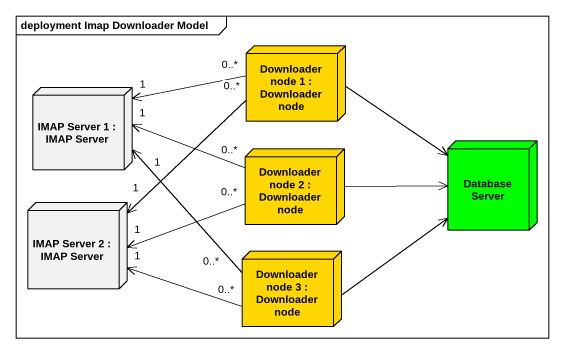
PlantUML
@startuml
mainframe deployment Imap Downloader Model
node "Downloader node 1 : Downloader node" as Downloader_node_1 #FFD700
node "IMAP Server 1 : IMAP Server" as IMAP_Server_1
node "Downloader node 2 : Downloader node" as Downloader_node_2 #FFD700
node "Database Server" as Database_Server #00FF00
node "IMAP Server 2 : IMAP Server" as IMAP_Server_2
node "Downloader node 3 : Downloader node" as Downloader_node_3 #FFD700
Downloader_node_1 "0..*" -left-> "1" IMAP_Server_1
Downloader_node_1 -right-> Database_Server
Downloader_node_1 "0..*" --> "1" IMAP_Server_2
Downloader_node_2 "0..*" -left-> "1" IMAP_Server_1
Downloader_node_2 -right-> Database_Server
Downloader_node_2 "0..*" -left-> "1" IMAP_Server_2
Downloader_node_3 "0..*" -up-> "1" IMAP_Server_1
Downloader_node_3 -right-> Database_Server
Downloader_node_3 "0..*" -left-> "1" IMAP_Server_2
@enduml
